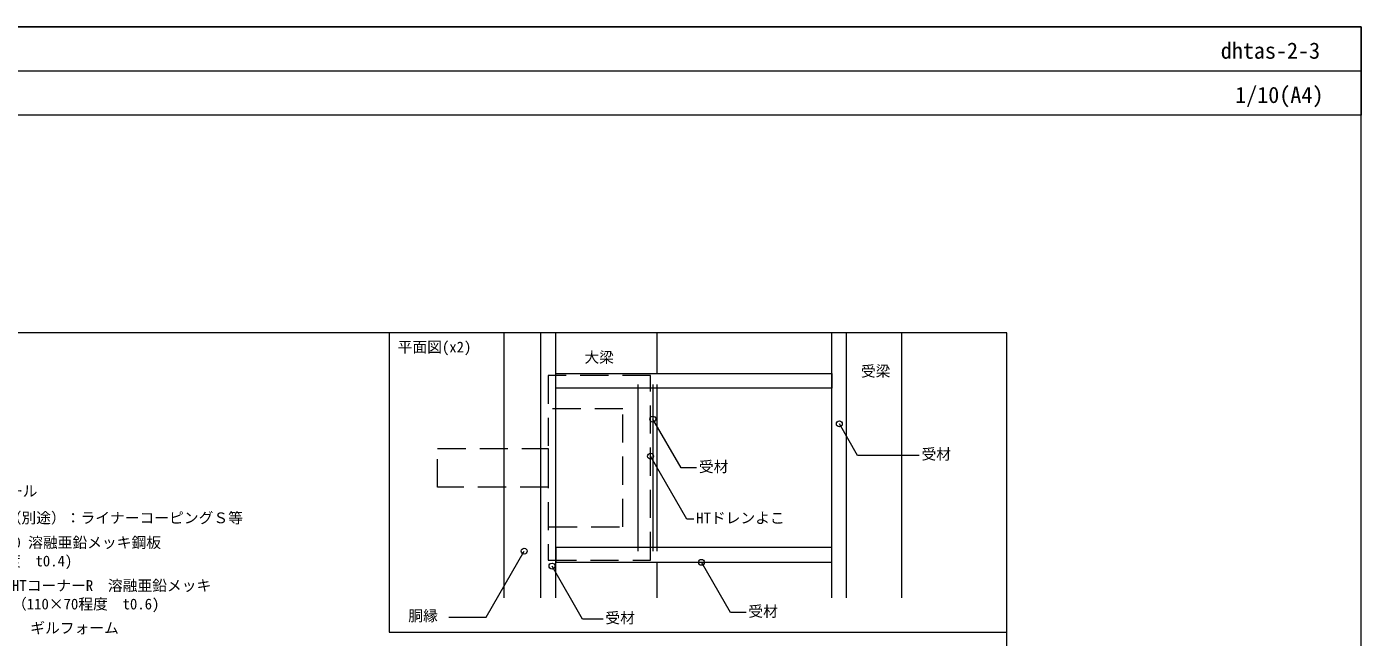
# Model space of a CAD drawing. Units: millimetres, scale not verified. Extents: x -1380 to 1380, y -955 to 955.
# Drawn here: x -427 to 1380, y 128 to 955 of the extents above; entities that cross this region are included whole.
import ezdxf
from ezdxf.enums import TextEntityAlignment as Align

# ---------------------------------------------------------------- set-up
doc = ezdxf.new("R2010")
doc.units = ezdxf.units.MM
doc.header["$LTSCALE"] = 3
doc.linetypes.add('USER2', pattern=[19.05, 12.7, -6.35])
for name, color, linetype, lineweight in [('0-0_0', 7, 'Continuous', 18), ('0-2_MOJI', 7, 'Continuous', 18), ('0-4_KANAMONO', 5, 'Continuous', 18), ('0-6_TEKKOTU', 7, 'Continuous', 18), ('0-B_WAKU', 7, 'Continuous', 18), ('0-E_doubuti', 5, 'Continuous', 18)]:
    doc.layers.add(name, color=color, linetype=linetype, lineweight=lineweight)
doc.styles.add('ＭＳ ゴシック', font='')
doc.styles.get('ＭＳ ゴシック').set_extended_font_data('MS Gothic')

msp = doc.modelspace()

# ---------------------------------------------------------------- linework, layer by layer
at = {"layer": '0-0_0'}
msp.add_line((-1379.643, 894.928), (1380.357, 894.928), dxfattribs=at)
msp.add_lwpolyline([(-899.643, -660.072), (900.357, -660.072), (900.357, 539.928), (-899.643, 539.928)], close=True, dxfattribs=at)
at = {"layer": '0-2_MOJI'}
for points in [[(480.043, 357.057), (458.877, 357.057), (420.611, 423.335)], [(781.58, 374.082), (777.431, 374.082), (697.983, 374.082), (673.337, 416.769)], [(476.451, 287.656), (466.902, 287.656), (417.611, 373.03)], [(144.406, 155.047), (194.844, 155.047), (246.457, 244.443)], [(353.482, 152.224), (325.662, 152.224), (284.141, 224.14)], [(547.095, 161.084), (525.929, 161.084), (486.566, 229.263)]]:
    msp.add_lwpolyline(points, dxfattribs=at)
for centre in [(420.611, 423.335), (673.337, 416.769), (417.611, 373.03), (246.457, 244.443), (284.141, 224.14), (486.566, 229.263)]:
    msp.add_circle(centre, 4, dxfattribs=at)
at = {"layer": '0-4_KANAMONO', "linetype": 'USER2'}
for points in [[(279.111, 482.263), (279.111, 232.263), (417.611, 232.263), (417.611, 482.263)], [(129.111, 383.663), (279.111, 383.663), (279.111, 330.863), (129.111, 330.863)]]:
    msp.add_lwpolyline(points, close=True, dxfattribs=at)
msp.add_lwpolyline([(280.111, 277.263), (380.111, 277.263), (380.111, 437.263), (280.111, 437.263)], dxfattribs=at)
at = {"layer": '0-6_TEKKOTU'}
for p, q in [((426.641, 485.263), (426.641, 539.928)), ((758.141, 180.998), (758.141, 539.928)), ((426.641, 244.263), (426.641, 470.263)), ((426.641, 180.998), (426.641, 229.263))]:
    msp.add_line(p, q, dxfattribs=at)
at = {"layer": '0-B_WAKU'}
for points in [[(1380.357, 834.928), (-1379.643, 834.928), (-1379.643, 954.928), (1380.357, 954.928)], [(-1379.643, -955.072), (1380.357, -955.072), (1380.357, 954.928), (-1379.643, 954.928)], [(63.568, 134.67), (900.357, 134.67), (900.357, 539.928), (63.568, 539.928)]]:
    msp.add_lwpolyline(points, close=True, dxfattribs=at)
at = {"layer": '0-E_doubuti'}
for p, q in [((219.141, 180.998), (219.141, 539.928)), ((269.141, 180.998), (269.141, 539.928)), ((289.141, 180.998), (289.141, 539.928)), ((663.141, 180.998), (663.141, 539.928)), ((683.141, 180.998), (683.141, 539.928)), ((400.611, 470.263), (400.611, 244.263)), ((420.611, 470.263), (420.611, 244.263))]:
    msp.add_line(p, q, dxfattribs=at)
for points in [[(289.141, 485.263), (663.141, 485.263), (663.141, 465.263), (289.141, 465.263)], [(289.141, 229.263), (663.141, 229.263), (663.141, 249.263), (289.141, 249.263)]]:
    msp.add_lwpolyline(points, close=True, dxfattribs=at)

# ---------------------------------------------------------------- texts
at = {"layer": '0-2_MOJI', "style": 'ＭＳ ゴシック'}
for s, p in [('平面図(x2)', (75.038, 509.206)), ('大梁', (328.052, 495.248)), ('受梁', (702.54, 476.446)), ('受材', (784.58, 364.082)), ('受材', (483.043, 347.057)), ('強力ガムシール', (-552.762, 314.013)), ('アルミ笠木（別途）：ライナーコーピングＳ等', (-554.477, 277.742)), ('HTドレンよこ', (479.451, 277.656)), ('HTコーナー100 溶融亜鉛メッキ鋼板', (-565.301, 244.348)), ('（100×50程度\u3000t0.4)', (-565.301, 219.368)), ('HTコーナーR\u3000溶融亜鉛メッキ', (-447.308, 186.034)), ('（110×70程度\u3000t0.6)', (-447.308, 161.053)), ('胴縁', (89.426, 145.047)), ('受材', (356.482, 142.224)), ('受材', (550.095, 151.084)), ('ギルフォーム', (-422.568, 128.518))]:
    msp.add_text(s, height=14.66, dxfattribs=at).set_placement(p, align=Align.BOTTOM_LEFT)
at = {"layer": '0-B_WAKU', "style": 'ＭＳ ゴシック'}
for s, p in [('dhtas-2-3', (1189.926, 904.928)), ('1/10(A4)', (1209.418, 844.928))]:
    msp.add_text(s, height=21.99, dxfattribs=at).set_placement(p, align=Align.BOTTOM_LEFT)

doc.saveas('drawing.dxf')
